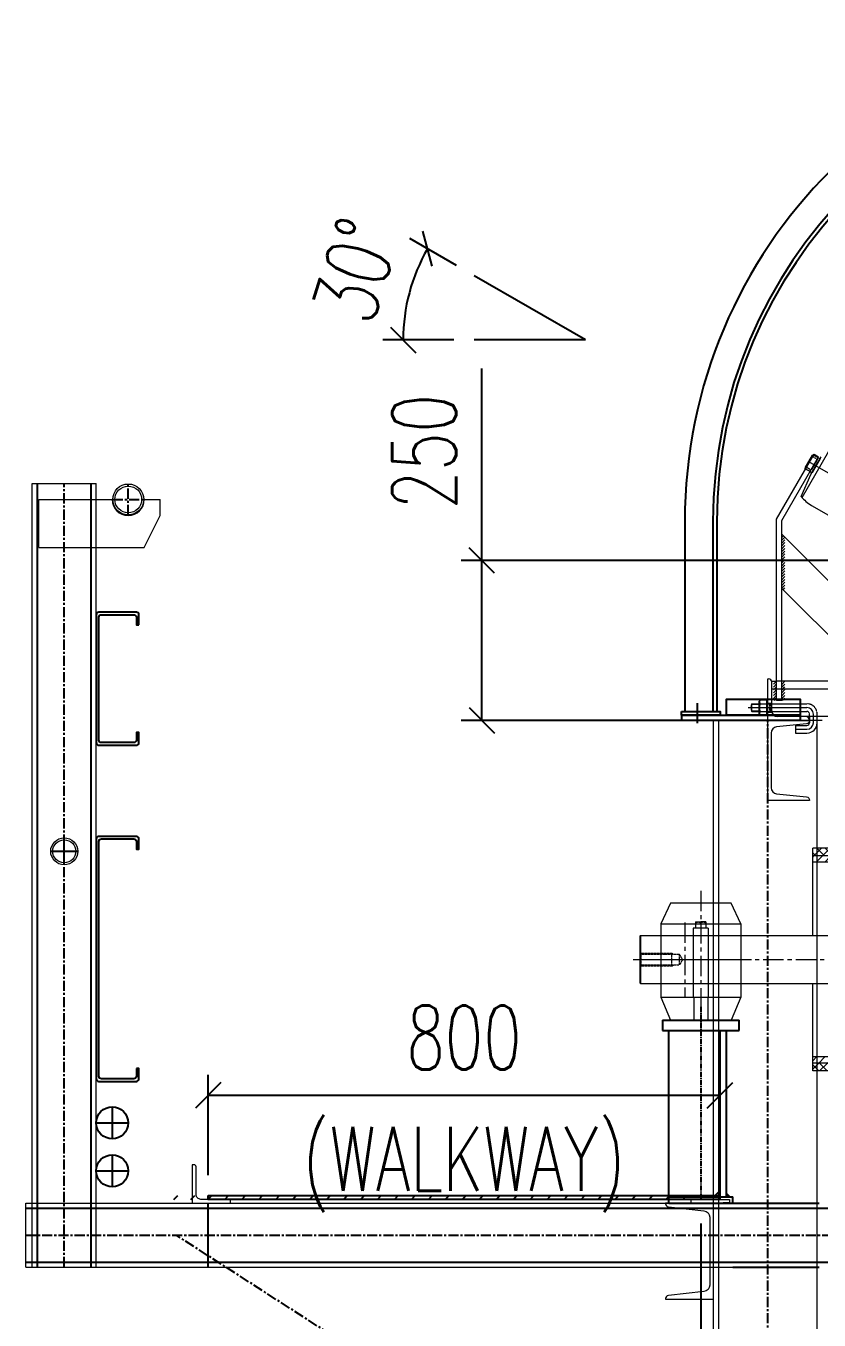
# Model space of a CAD drawing. Header units: millimetres. Extents: x -243837 to -5443, y 40 to 285140.
# Drawn here: x -42057 to -37097, y 45673 to 53765 of the extents above; entities that cross this region are included whole.
import ezdxf

# ---------------------------------------------------------------- set-up
doc = ezdxf.new("R2010")
doc.units = ezdxf.units.MM
for name, pattern in [('CENTER', [50.8, 31.75, -6.35, 6.35, -6.35]), ('CENTER2', [1.125, 0.75, -0.125, 0.125, -0.125]), ('CONTINOUS', [0]), ('HIDDEN', [0.375, 0.25, -0.125]), ('HIDDEN2', [0.1875, 0.125, -0.0625])]:
    doc.linetypes.add(name, pattern=pattern)
for name, color, linetype in [('1', 7, 'Continuous'), ('3', 3, 'Continuous'), ('4', 2, 'Continuous'), ('center', 1, 'CENTER2'), ('CONTOUR50', 4, 'Continuous'), ('Layer3', 3, 'Continuous'), ('object', 4, 'Continuous')]:
    doc.layers.add(name, color=color, linetype=linetype)
for name, color, linetype, lineweight in [('2', 3, 'Continuous', 20), ('DIM', 1, 'Continuous', 9), ('R-OBJECT', 2, 'Continuous', 20)]:
    doc.layers.add(name, color=color, linetype=linetype, lineweight=lineweight)
doc.styles.add('KA', font='romans.shx', dxfattribs={"width": 0.7})
doc.dimstyles.new('Copy of rakesh4', dxfattribs={"dimscale": 160, "dimtxt": 2.5, "dimasz": 1, "dimexe": 0.8, "dimexo": 0.8, "dimgap": 1, "dimtad": 1, "dimdec": 0, "dimlfac": 0.25, "dimzin": 0, "dimdsep": 46, "dimtxsty": 'KA', "dimblk": 'OBLIQUE', "dimcen": 1.5, "dimclrd": 1, "dimclre": 1, "dimclrt": 2, "dimadec": 0, "dimazin": 0, "dimtfac": 1, "dimtdec": 0, "dimtmove": 0, "dimatfit": 2, "dimfxl": 0, "dimtolj": 1, "dimtzin": 0, "dimarcsym": 1})

# ---------------------------------------------------------------- blocks, each defined once
blk = doc.blocks.new('_Oblique')
at = {"color": 0, "linetype": 'ByBlock', "lineweight": -2}
blk.add_line((-0.5, -0.5), (0.5, 0.5), dxfattribs=at)
blk = doc.blocks.new('*D364')
at = {"layer": 'DEFPOINTS', "color": 0, "transparency": 16777216}
for p in [(-37717.3, 47078.8), (-40917.3, 46451.8), (-37717.3, 46451.8)]:
    blk.add_point(p, dxfattribs=at)
at = {"layer": 'DIM', "color": 1, "lineweight": -2, "transparency": 16777216}
for p, q in [((-40917.3, 46579.8), (-40917.3, 47206.8)), ((-37717.3, 46579.8), (-37717.3, 47206.8)), ((-40917.3, 47078.8), (-37717.3, 47078.8))]:
    blk.add_line(p, q, dxfattribs=at)
at = {"layer": 'DIM', "color": 1, "lineweight": -2, "transparency": 16777216, "xscale": 160, "yscale": 160, "zscale": 160, "rotation": 180}
blk.add_blockref('_Oblique', (-40917.3, 47078.8), dxfattribs=at)
at = {"layer": 'DIM', "color": 1, "lineweight": -2, "transparency": 16777216, "xscale": 160, "yscale": 160, "zscale": 160}
blk.add_blockref('_Oblique', (-37717.3, 47078.8), dxfattribs=at)
at = {"layer": 'DIM', "color": 2, "transparency": 16777216, "char_height": 400, "attachment_point": 5, "style": 'KA'}
for s, insert in [('\\A1;800', (-39317.3, 47438.8)), ('\\A1;(WALKWAY)', (-39317.3, 46614.1))]:
    blk.add_mtext(s, dxfattribs=dict(at, insert=insert))
blk = doc.blocks.new('*D365')
at = {"layer": 'DEFPOINTS', "color": 0, "transparency": 16777216}
for p in [(-39206.5, 50422.4), (-35513, 50422.4, -1440238576), (-37737.3, 49422.4)]:
    blk.add_point(p, dxfattribs=at)
at = {"layer": 'DIM', "color": 1, "lineweight": -2, "transparency": 16777216}
for p, q in [((-39206.5, 50422.4), (-39206.5, 51622.4)), ((-35641, 50422.4), (-39334.5, 50422.4)), ((-39206.5, 49422.4), (-39206.5, 50422.4)), ((-37865.3, 49422.4), (-39334.5, 49422.4))]:
    blk.add_line(p, q, dxfattribs=at)
at = {"layer": 'DIM', "color": 1, "lineweight": -2, "transparency": 16777216, "xscale": 160, "yscale": 160, "zscale": 160}
for p, rotation in [((-39206.5, 50422.4), 90), ((-39206.5, 49422.4), 270)]:
    blk.add_blockref('_Oblique', p, dxfattribs=dict(at, rotation=rotation))
at = {"layer": 'DIM', "color": 2, "transparency": 16777216, "insert": (-39566.5, 51102.4), "char_height": 400, "attachment_point": 5, "rotation": 90, "style": 'KA'}
blk.add_mtext('\\A1;250', dxfattribs=at)
blk = doc.blocks.new('*D367')
at = {"layer": 'DEFPOINTS', "color": 0, "transparency": 16777216}
for p in [(-37837.3, 46403.8), (-31837.3, 46403.8), (-37837.3, 45318.4)]:
    blk.add_point(p, dxfattribs=at)
at = {"layer": 'DIM', "color": 1, "lineweight": -2, "transparency": 16777216}
for p, q in [((-37837.3, 46275.8), (-37837.3, 45190.4)), ((-31837.3, 46275.8), (-31837.3, 45190.4)), ((-31837.3, 45318.4), (-37837.3, 45318.4))]:
    blk.add_line(p, q, dxfattribs=at)
at = {"layer": 'DIM', "color": 1, "lineweight": -2, "transparency": 16777216, "xscale": 160, "yscale": 160, "zscale": 160, "rotation": 180}
blk.add_blockref('_Oblique', (-37837.3, 45318.4), dxfattribs=at)
at = {"layer": 'DIM', "color": 1, "lineweight": -2, "transparency": 16777216, "xscale": 160, "yscale": 160, "zscale": 160}
blk.add_blockref('_Oblique', (-31837.3, 45318.4), dxfattribs=at)
at = {"layer": 'DIM', "color": 2, "transparency": 16777216, "char_height": 400, "attachment_point": 5, "style": 'KA'}
for s, insert in [('\\A1;1500', (-34837.3, 45678.4)), ('\\A1;(CRS.)', (-34837.3, 44853.6))]:
    blk.add_mtext(s, dxfattribs=dict(at, insert=insert))
blk = doc.blocks.new('A$C5E1B5FC0')
at = {"lineweight": 9}
h = blk.add_hatch(dxfattribs=at)
h.set_pattern_fill('ANSI37', color=1, scale=75)
h.set_pattern_definition([(45, (-21988.885, -2021.274), (-6.629126, 6.629126), []), (135, (-21988.885, -2021.274), (-6.629126, -6.629126), [])])
h.paths.add_polyline_path([(-7.7, -161.9), (-582.7, -161.9), (-582.7, -173.9), (-7.7, -173.9)])
h.paths.add_polyline_path([(-7.7, -161.9), (-7.7, -173.9), (567.3, -173.9), (567.3, -161.9)])
h.paths.add_polyline_path([(417.3, 173.9), (-7.7, 173.9), (-7.7, 161.9), (417.3, 161.9)])
h.paths.add_polyline_path([(567.3, 173.9), (417.3, 173.9), (417.3, 161.9), (567.3, 161.9)])
h.paths.add_polyline_path([(-7.7, 173.9), (-172.2, 173.9), (-172.2, 161.9), (-163.2, 161.9), (-7.7, 161.9)])
h.paths.add_polyline_path([(-172.2, 173.9), (-191.4, 173.9), (-432.7, 173.9), (-432.7, 161.9), (-172.2, 161.9)])
h.paths.add_polyline_path([(-432.7, 173.9), (-582.7, 173.9), (-582.7, 161.9), (-432.7, 161.9)])
h = blk.add_hatch(dxfattribs=at)
h.set_pattern_fill('ANSI31', color=1, scale=75)
h.set_pattern_definition([(45, (-21988.885, -2021.274), (-6.629126, 6.629126), [])])
h.paths.add_polyline_path([(-7.7, 161.9), (-432.7, 161.9), (-432.7, 152.3), (-7.7, 152.3)])
h.paths.add_polyline_path([(-432.7, 161.9), (-582.7, 161.9), (-582.7, 152.3), (-432.7, 152.3)])
h.paths.add_polyline_path([(417.3, 161.9), (-7.7, 161.9), (-7.7, 152.3), (417.3, 152.3)])
h.paths.add_polyline_path([(567.3, 161.9), (417.3, 161.9), (417.3, 152.3), (567.3, 152.3)])
h.paths.add_polyline_path([(567.3, -152.3), (417.3, -152.3), (417.3, -161.9), (567.3, -161.9)])
h.paths.add_polyline_path([(417.3, -152.3), (-7.7, -152.3), (-7.7, -161.9), (417.3, -161.9)])
h.paths.add_polyline_path([(-7.7, -152.3), (-432.7, -152.3), (-432.7, -161.9), (-7.7, -161.9)])
h.paths.add_polyline_path([(-432.7, -152.3), (-582.7, -152.3), (-582.7, -161.9), (-432.7, -161.9)])
for p, q in [((-582.7, 37.5), (-582.7, 173.9)), ((567.3, 173.9), (-582.7, 173.9)), ((567.3, 161.9), (-582.7, 161.9)), ((567.3, 152.3), (-582.7, 152.3)), ((-852.7, 36.5), (-851.7, 37.5)), ((-852.7, 36.5), (-851.7, 37.5)), ((-852.7, 36.5), (-852.7, -36.5)), ((-851.7, 37.5), (-511.3, 37.5)), ((-851.7, 37.5), (-851.7, -37.5)), ((-852.7, -36.5), (-851.7, -37.5)), ((-851.7, -37.5), (-511.3, -37.5)), ((-582.7, -173.9), (-582.7, -37.5)), ((567.3, -152.3), (-582.7, -152.3)), ((567.3, -161.9), (-582.7, -161.9)), ((567.3, -173.9), (-582.7, -173.9))]:
    blk.add_line(p, q, dxfattribs=at)
at = {"color": 1, "linetype": 'CENTER', "lineweight": 9}
for p, q in [((-782.7, 58), (-782.7, -58)), ((-863.2, 0), (863.2, 0))]:
    blk.add_line(p, q, dxfattribs=at)
at = {"layer": 'CONTOUR50', "color": 3, "linetype": 'HIDDEN', "lineweight": 9, "ltscale": 0.5}
for p, q in [((-851.5, 8.4), (-852.7, 10.5)), ((-852.4, 10), (-802.7, 10)), ((-851.5, 8.4), (-791, 8.4)), ((-851.5, 8.4), (-851.5, -8.4)), ((-802.7, -10), (-802.7, 10)), ((-802.7, 10), (-799.7, 8.4)), ((-791, -8.4), (-791, 8.4)), ((-786.1, 0), (-791, 8.4)), ((-786.1, 0), (-791, -8.4)), ((-851.5, -8.4), (-852.7, -10.5)), ((-852.4, -10), (-802.7, -10)), ((-851.5, -8.4), (-791, -8.4)), ((-802.7, -10), (-799.7, -8.4))]:
    blk.add_line(p, q, dxfattribs=at)
blk = doc.blocks.new('A$C31830CC7')
at = {"layer": 'R-OBJECT', "color": 7, "linetype": 'CONTINOUS', "ltscale": 0.8}
for p, q in [((-591.6, 155.5), (-537.7, 248.9)), ((-575.8, 221.9), (-587.3, 202)), ((-586.9, 200.6), (-580.7, 211.5)), ((-580.7, 211.5), (-574.4, 222.3)), ((-577.9, 191.3), (-561.9, 219.1)), ((-575.8, 221.9), (-574.4, 222.3)), ((-574.4, 222.3), (-573.6, 221.8)), ((-566.6, 217.8), (-573.6, 221.8)), ((-566.6, 217.8), (-563.6, 216)), ((-593, 157.2), (-577.9, 191.3)), ((-587.3, 202), (-586.9, 200.6)), ((-586.9, 200.6), (-586.1, 200.1)), ((-579.1, 196.1), (-586.1, 200.1)), ((-579.1, 196.1), (-576.1, 194.4)), ((-576.8, 143.2), (-280.5, -27.8))]:
    blk.add_line(p, q, dxfattribs=at)
at = {"layer": 'R-OBJECT', "lineweight": 9}
for p, q in [((-631.5, 121.6), (-572.9, 223.1)), ((-623.5, 119.5), (-565.9, 219.1)), ((-645, -127.9), (-644, -127.9)), ((-645, -192.9), (-645, -127.9)), ((-639, -131.6), (-631.5, -131.6)), ((-639, -177.9), (-639, -131.6)), ((-307.7, -131.6), (-623.5, -131.6)), ((-657.2, -160.9), (-658.5, -163)), ((-657.2, -160.9), (-646.5, -160.9)), ((-646.5, -184.9), (-646.5, -160.9)), ((-623.5, -161.6), (-631.5, -161.6)), ((-675.9, -172.9), (-584, -172.9)), ((-670, -178.9), (-670, -166.9)), ((-670, -166.9), (-658.5, -166.9)), ((-670, -167.6), (-658.5, -167.6)), ((-670, -178.1), (-657.5, -178.1)), ((-670, -178.9), (-658.5, -178.9)), ((-658.5, -182.7), (-658.5, -163)), ((-657.2, -166.9), (-646.5, -166.9)), ((-657.2, -178.9), (-646.5, -178.9)), ((-646.5, -162.9), (-645, -162.9)), ((-645, -166.9), (-642, -166.9)), ((-645, -178.9), (-642, -178.9)), ((-657.2, -184.9), (-658.5, -182.7)), ((-657.2, -184.9), (-646.5, -184.9)), ((-646.5, -182.9), (-645, -182.9)), ((-580, -192.9), (-645, -192.9)), ((-580, -186.9), (-630, -186.9)), ((-586, -186.9), (-630, -186.9)), ((-602, -200.6), (-584, -200.6)), ((-602, -200.6), (-602, -212.6)), ((-587, -200.6), (-584, -200.6)), ((630, -186.9), (-586, -186.9)), ((-580, -186.9), (-580, -192.9)), ((-580, -187.9), (-580, -196.6)), ((-580, -196.6), (-580, -187.9)), ((-580, -191.9), (-580, -196.6)), ((-580, -191.9), (-580, -196.6)), ((-574, -196.6), (-574, -182.9)), ((-568, -196.6), (-568, -186.9)), ((-602, -206.6), (-584, -206.6)), ((-602, -212.6), (-584, -212.6))]:
    blk.add_line(p, q, dxfattribs=at)
at = {"layer": 'R-OBJECT', "color": 0, "lineweight": 9}
for p, q in [((-572.9, 223.1), (-565.9, 219.1)), ((-631.5, -161.6), (-631.5, 121.6)), ((-623.5, -161.6), (-623.5, 119.5)), ((-623.5, 98.4), (-393.5, -131.6)), ((-623.5, 13.5), (-478.3, -131.6))]:
    blk.add_line(p, q, dxfattribs=at)
at = {"layer": 'R-OBJECT', "color": 3, "linetype": 'CONTINOUS', "ltscale": 0.8}
blk.add_line((-586.4, 203.6), (-584.6, 202.6), dxfattribs=at)
at = {"layer": 'R-OBJECT', "color": 3, "linetype": 'HIDDEN2'}
for p, q in [((-577.3, 198.4), (-584.6, 202.6)), ((-567.6, 215.1), (-577.3, 198.4)), ((-567.6, 215.1), (-575, 219.3))]:
    blk.add_line(p, q, dxfattribs=at)
at = {"layer": 'R-OBJECT', "color": 1, "ltscale": 0.1}
blk.add_line((-581.8, 212.1), (-218.5, 2.4), dxfattribs=at)
at = {"layer": 'R-OBJECT', "color": 3}
blk.add_line((-576.7, 220.3), (-575, 219.3), dxfattribs=at)
at = {"layer": 'R-OBJECT', "color": 8}
blk.add_line((-563.6, 216), (-576.1, 194.4), dxfattribs=at)
at = {"layer": 'R-OBJECT', "linetype": 'HIDDEN', "lineweight": 9}
for p, q in [((-579.1, 196.1), (-586.1, 200.1)), ((-623.5, -131.6), (-631.5, -131.6)), ((639, -143.9), (-639, -143.9)), ((-645, -165.9), (-639, -165.9)), ((-645, -179.9), (-639, -179.9)), ((-640, -166.9), (-584, -166.9)), ((-640, -178.9), (-584, -178.9))]:
    blk.add_line(p, q, dxfattribs=at)
at = {"layer": 'R-OBJECT', "color": 1, "linetype": 'Continuous', "lineweight": 9}
for p, q in [((-623.5, 97.6), (-623.1, 98)), ((-623.5, 93.2), (-620.9, 95.8)), ((-623.5, 88.8), (-618.7, 93.6)), ((-623.5, 84.4), (-618.5, 89.4)), ((-623.5, 80), (-618.5, 85)), ((-623.5, 75.6), (-618.5, 80.6)), ((-623.5, 71.1), (-618.5, 76.1)), ((-623.5, 66.7), (-618.5, 71.7)), ((-623.5, 62.3), (-618.5, 67.3)), ((-623.5, 57.9), (-618.5, 62.9)), ((-623.5, 53.5), (-618.5, 58.5)), ((-623.5, 49), (-618.5, 54)), ((-623.5, 44.6), (-618.5, 49.6)), ((-623.5, 40.2), (-618.5, 45.2)), ((-623.5, 35.8), (-618.5, 40.8)), ((-623.5, 31.4), (-618.5, 36.4)), ((-623.5, 26.9), (-618.5, 31.9)), ((-623.5, 22.5), (-618.5, 27.5)), ((-623.5, 18.1), (-618.5, 23.1)), ((-623.5, 13.7), (-618.5, 18.7)), ((-621.3, 11.4), (-618.5, 14.3)), ((-619.1, 9.2), (-618.5, 9.8)), ((-636.5, -131.9), (-636.2, -131.6)), ((-636.5, -136.3), (-631.8, -131.6)), ((-636.5, -140.7), (-631.5, -135.7)), ((-635.2, -143.9), (-631.5, -140.2)), ((-623.5, -132.2), (-623, -131.6)), ((-623.5, -136.6), (-618.5, -131.6)), ((-623.5, -141), (-618.5, -136)), ((-621.9, -143.9), (-618.5, -140.4)), ((-636.5, -145.2), (-635.2, -143.9)), ((-636.5, -149.6), (-631.5, -144.6)), ((-636.5, -154), (-631.5, -149)), ((-636.5, -158.4), (-631.5, -153.4)), ((-635.3, -161.6), (-631.5, -157.8)), ((-623.5, -145.4), (-621.9, -143.9)), ((-623.5, -149.8), (-618.5, -144.8)), ((-623.5, -154.3), (-618.5, -149.3)), ((-623.5, -158.7), (-618.5, -153.7)), ((-622, -161.6), (-618.5, -158.1))]:
    blk.add_line(p, q, dxfattribs=at)
at = {"layer": 'R-OBJECT', "linetype": 'HIDDEN2', "lineweight": 9}
for p, q in [((-642, -178.9), (-642, -166.9)), ((-642, -167.6), (-640, -167.6)), ((-642, -178.1), (-640, -178.1)), ((-640, -178.9), (-640, -166.9)), ((-580, -186.9), (-580, -182.9)), ((-568, -186.9), (-568, -182.9))]:
    blk.add_line(p, q, dxfattribs=at)
at = {"layer": 'R-OBJECT', "color": 7, "linetype": 'CONTINOUS', "ltscale": 0.8}
blk.add_arc((-548.4, 192.6), 56.9, 218.4452, 240, dxfattribs=at)
at = {"layer": 'R-OBJECT', "lineweight": 9}
for centre, radius, start, end in [((-644, -132.9), 5, 0, 90), ((-654.2, -163.9), 4.24, 135, 225), ((-660.9, -172.9), 10.9, 146.6036, 213.3964), ((-643.4, -172.9), 15, 156.4634, 203.5366), ((-654.2, -181.9), 4.24, 135, 225), ((-630, -177.9), 9, 180, 270), ((-584, -182.9), 10, 0, 90), ((-584, -196.6), 4, 270, 0), ((-584, -196.6), 10, 270, 0), ((-584, -196.6), 16, 270, 0)]:
    blk.add_arc(centre, radius, start, end, dxfattribs=at)
at = {"layer": 'R-OBJECT', "linetype": 'HIDDEN2', "lineweight": 9}
for radius in [16, 4]:
    blk.add_arc((-584, -182.9), radius, 0, 90, dxfattribs=at)
at = {"layer": 'R-OBJECT', "color": 0, "lineweight": 9}
blk.add_arc((-586, -192.9), 6, 0, 90, dxfattribs=at)
blk = doc.blocks.new('*D368')
at = {"layer": 'DEFPOINTS', "color": 0, "transparency": 16777216}
for p in [(-39253.8, 52202.9), (-39681, 51999.5), (-39253.8, 51801.6), (-38558.7, 51801.6), (-38558.7, 51801.6)]:
    blk.add_point(p, dxfattribs=at)
at = {"layer": 'DIM', "color": 1, "lineweight": -2, "transparency": 16777216}
for p, q in [((-39364.6, 52266.9), (-39656.5, 52435.4)), ((-39381.8, 51801.6), (-39826.3, 51801.6))]:
    blk.add_line(p, q, dxfattribs=at)
blk.add_arc((-38558.7, 51801.6), 1139.6, 150, 180, dxfattribs=at)
at = {"layer": 'DIM', "color": 1, "lineweight": -2, "transparency": 16777216, "xscale": 160, "yscale": 160, "zscale": 160}
for p, rotation in [((-39545.6, 52371.4), 60.0000000001411), ((-39698.3, 51801.6), 270.0000000000001)]:
    blk.add_blockref('_Oblique', p, dxfattribs=dict(at, rotation=rotation))
at = {"layer": 'DIM', "color": 2, "transparency": 16777216, "insert": (-39993.4, 52238), "char_height": 400, "attachment_point": 5, "rotation": 73.08085, "style": 'KA'}
blk.add_mtext('\\A1;30°', dxfattribs=at)
blk = doc.blocks.new('A$C76987F2F')
at = {"layer": 'center', "color": 6, "linetype": 'CENTER', "lineweight": 9}
for p, q in [((0, 202.6), (0, -12.7)), ((78.9, 95), (-78.9, 95))]:
    blk.add_line(p, q, dxfattribs=at)
at = {"layer": 'Layer3', "color": 6, "lineweight": 9}
for p, q in [((-62.5, 150.8), (-47.5, 183)), ((-47.5, 183), (47.5, 183)), ((47.5, 183), (62.5, 150.8)), ((-62.5, 150.8), (-62.5, 36)), ((-11.2, 144), (11.9, 144)), ((-11.2, 144), (-11.2, 36.1)), ((-7.7, 153.8), (0.3, 153.8)), ((-7.7, 153.8), (-7.7, 144)), ((8.3, 153.8), (0.3, 153.8)), ((0.3, 151.8), (0.3, 144)), ((8.3, 153.8), (8.3, 144)), ((11.9, 144), (11.9, 36.1)), ((62.5, 150.8), (62.5, 36)), ((62.5, 36), (-62.5, 36)), ((-62.5, 36), (-47.5, 0)), ((62.5, 36), (47.5, 0)), ((-47.5, 0), (47.5, 0))]:
    blk.add_line(p, q, dxfattribs=at)
at = {"layer": 'Layer3', "color": 6, "linetype": 'Continuous', "lineweight": 9}
blk.add_line((62.5, 150.8), (-62.5, 150.8), dxfattribs=at)
at = {"layer": 'Layer3', "color": 6, "linetype": 'HIDDEN', "lineweight": 9}
for p, q in [((-11, 36), (-11, 0)), ((11, 36), (11, 0))]:
    blk.add_line(p, q, dxfattribs=at)
at = {"layer": 'Layer3', "color": 6, "lineweight": 9}
for centre in [(-3.7, 149), (4.3, 149)]:
    blk.add_arc(centre, 4.85, 34.5525, 145.5355, dxfattribs=at)

msp = doc.modelspace()

# ---------------------------------------------------------------- hatches: boundary and pattern name
for points in [[(-37736.48, 46443.78), (-37716.48, 46443.78), (-37716.48, 46463.78)], [(-37676.48, 46463.78), (-37656.48, 46443.78), (-37676.48, 46443.78)]]:
    msp.add_hatch(color=1).paths.add_polyline_path(points)
at = {"layer": '4', "linetype": 'Continuous'}
h = msp.add_hatch(dxfattribs=at)
h.set_pattern_fill('ANSI31', color=6, scale=600)
h.set_pattern_definition([(45, (15635735.015, 1236585.65), (-53.0330086, 53.0330086), [])])
h.paths.add_polyline_path([(-41167.26, 46451.78), (-37767.26, 46451.78), (-37767.26, 46427.78), (-41167.26, 46427.78)])

# ---------------------------------------------------------------- linework, layer by layer
at = {"color": 1, "linetype": 'CENTER', "ltscale": 2}
for p, q in [((-41817.26, 46003.78), (-41817.26, 50903.78)), ((-41417.26, 50707.18), (-41417.26, 50900.38)), ((-41513.86, 50803.78), (-41320.66, 50803.78)), ((-37417.26, 43823.78), (-37417.26, 49422.36)), ((-42057.26, 46203.78), (-29217.26, 46203.78)), ((-37417.26, 43823.78), (-41117.26, 46203.78))]:
    msp.add_line(p, q, dxfattribs=at)
at = {"color": 0}
for p, q in [((-37936.96, 50665.15, 2880485015.26), (-37936.96, 49478.36, 2880485015.26)), ((-37760.96, 50665.15, 2880485015.26), (-37760.96, 49478.36, 2880485015.26)), ((-37736.96, 50665.15, 2880485015.26), (-37736.96, 49478.36, 2880485015.26))]:
    msp.add_line(p, q, dxfattribs=at)
at = {"color": 1, "linetype": 'CENTER2', "ltscale": 2}
msp.add_line((-37856.96, 49404.91, 2880485015.26), (-37856.96, 49530.32, 2880485015.26), dxfattribs=at)
at = {"color": 6, "ltscale": 0.5}
for p, q in [((-37417.26, 49422.36), (-37717.26, 49422.36)), ((-37957.4, 46403.78), (-37697.4, 46403.78)), ((-37656.48, 46403.78), (-37696.48, 46403.78))]:
    msp.add_line(p, q, dxfattribs=at)
at = {"color": 1, "linetype": 'CENTER'}
msp.add_line((-37836.48, 47632.36), (-37836.48, 46424.58), dxfattribs=at)
msp.add_line((-37836.48, 47632.36), (-37836.48, 46424.58), dxfattribs=at)
msp.add_line((-37836.48, 47632.36), (-37836.48, 46424.58), dxfattribs=at)
msp.add_line((-37836.48, 47632.36), (-37836.48, 46424.58), dxfattribs=at)
at = {"color": 7}
for p, q in [((-38076.64, 47547.01), (-38076.64, 47483.01)), ((-38076.64, 47547.01), (-37596.64, 47547.01)), ((-37596.64, 47483.01), (-37596.64, 47547.01)), ((-38076.64, 47483.01), (-37596.64, 47483.01))]:
    msp.add_line(p, q, dxfattribs=at)
for p, q in [((-38036.48, 46403.78), (-38036.48, 47483.01)), ((-37716.48, 46443.78), (-37716.48, 47483.01)), ((-37676.48, 46443.78), (-37676.48, 47483.01)), ((-37756.48, 46443.78), (-37716.48, 46483.78)), ((-38036.48, 46443.78), (-37636.48, 46443.78)), ((-38036.48, 46403.78), (-37636.48, 46403.78)), ((-37636.48, 46403.78), (-37636.48, 46443.78))]:
    msp.add_line(p, q)
at = {"color": 0, "elevation": 1440244646.22}
for points in [[(-37675.96, 49454.36), (-37675.96, 49554.36), (-37215.96, 49554.36), (-37215.96, 49454.36)], [(-37956.96, 49478.36), (-37716.96, 49478.36), (-37716.96, 49454.36), (-37956.96, 49454.36)], [(-37215.96, 49422.36), (-37954.96, 49422.36), (-37954.96, 49454.36), (-37215.96, 49454.36)]]:
    msp.add_lwpolyline(points, close=True, dxfattribs=at)
at = {"color": 1}
for points in [[(-37736.48, 46443.78), (-37716.48, 46443.78), (-37716.48, 46463.78), (-37736.48, 46443.78)], [(-37656.48, 46443.78), (-37676.48, 46443.78), (-37676.48, 46463.78), (-37656.48, 46443.78)]]:
    msp.add_lwpolyline(points, dxfattribs=at)
at = {"color": 0}
for radius in [3099.78, 2923.78, 2899.78]:
    msp.add_arc((-34837.18, 50665.15, 5760963558.98), radius, 0, 180, dxfattribs=at)
at = {"layer": '1', "color": 6}
for p, q in [((-41817.26, 48518.98), (-41817.26, 48688.58)), ((-41902.06, 48603.78), (-41732.46, 48603.78)), ((-41517.26, 47005.67), (-41517.26, 46805.67)), ((-41617.26, 46905.67), (-41417.26, 46906)), ((-41517.26, 46705.67), (-41517.26, 46505.67)), ((-41617.26, 46605.67), (-41417.26, 46606)), ((-40917.26, 46003.78), (-40917.26, 46403.78))]:
    msp.add_line(p, q, dxfattribs=at)
at = {"layer": '2', "color": 6}
for p, q in [((-42017.26, 50903.78), (-41617.26, 50903.78)), ((-42017.26, 46003.78), (-42017.26, 50903.78)), ((-41617.26, 46003.78), (-41617.26, 50903.78)), ((-41977.26, 50803.78), (-41517.86, 50803.78)), ((-41977.26, 50503.78), (-41977.26, 50803.78)), ((-41316.66, 50803.78), (-41217.26, 50803.78)), ((-41217.26, 50703.78), (-41217.26, 50803.78)), ((-41317.26, 50503.78), (-41217.26, 50703.78)), ((-41977.26, 50503.78), (-41317.26, 50503.78)), ((-37077.26, 49422.36), (-37757.26, 49422.36)), ((-37757.26, 43943.78), (-37757.26, 49422.36)), ((-37725.26, 43943.78), (-37725.26, 49422.36)), ((-37109.26, 43943.78), (-37109.26, 49422.36)), ((-42057.26, 46403.78), (-37637.26, 46403.78)), ((-42057.26, 46003.78), (-42057.26, 46403.78)), ((-42057.26, 46003.78), (-37637.26, 46003.78))]:
    msp.add_line(p, q, dxfattribs=at)
for points in [[(-37175.17, 48943.57, -0.383864), (-37157.26, 48923.68), (-37157.26, 48922.36), (-37417.26, 48922.36), (-37417.26, 49422.36), (-37157.26, 49422.36), (-37157.26, 49421.04, -0.383864), (-37175.17, 49401.15), (-37363.23, 49381.38, 0.383864), (-37397.26, 49343.59), (-37397.26, 49001.13, 0.383864), (-37363.23, 48963.34)], [(-40789.26, 46427.78), (-40963.26, 46427.78, -0.4142136), (-40993.26, 46457.78), (-40993.26, 46631.78, 0.4142136), (-41005.26, 46643.78), (-41017.26, 46643.78), (-41017.26, 46403.78), (-40777.26, 46403.78), (-40777.26, 46415.78, 0.4142136)], [(-38039.35, 45826.99, 0.383864), (-38057.26, 45807.1), (-38057.26, 45803.78), (-37757.26, 45803.78), (-37757.26, 46403.78), (-38057.26, 46403.78), (-38057.26, 46400.46, 0.383864), (-38039.35, 46380.57), (-37817.08, 46356.79, -0.383864), (-37781.26, 46317.01), (-37781.26, 45890.55, -0.383864), (-37817.08, 45850.77)]]:
    msp.add_lwpolyline(points, format="xyb", close=True, dxfattribs=at)
msp.add_lwpolyline([(-37897.26, 46427.78), (-37657.26, 46427.78), (-37657.26, 46403.78), (-37897.26, 46403.78)], close=True, dxfattribs=at)
for centre, radius in [((-41417.26, 50803.78), 96.6), ((-41417.26, 50803.78), 83.8), ((-41817.26, 48603.78), 84.8), ((-41817.26, 48603.78), 72)]:
    msp.add_circle(centre, radius, dxfattribs=at)
msp.add_arc((-41417.26, 50803.78), 100.6, 180, 0, dxfattribs=at)
at = {"layer": '3', "color": 6}
for p, q in [((-41985.26, 46003.78), (-41985.26, 50903.78)), ((-41649.26, 46003.78), (-41649.26, 50903.78)), ((-42057.26, 46371.78), (-29217.26, 46371.78)), ((-37637.26, 46403.78), (-37097.26, 46403.78)), ((-42057.26, 46035.78), (-29217.26, 46035.78)), ((-37637.26, 46003.78), (-37097.26, 46003.78))]:
    msp.add_line(p, q, dxfattribs=at)
at = {"layer": '4', "color": 6}
for points in [[(-41350.59, 50019.21), (-41350.59, 50083.21, 0.4142136), (-41366.59, 50099.21), (-41601.26, 50099.21, 0.4142136), (-41617.26, 50083.21), (-41617.26, 49283.21, 0.4142136), (-41601.26, 49267.21), (-41366.59, 49267.21, 0.4142136), (-41350.59, 49283.21), (-41350.59, 49347.21), (-41366.59, 49347.21), (-41366.59, 49299.21, -0.4142136), (-41382.59, 49283.21), (-41585.26, 49283.21, -0.4142136), (-41601.26, 49299.21), (-41601.26, 50067.21, -0.4142136), (-41585.26, 50083.21), (-41382.59, 50083.21, -0.4142136), (-41366.59, 50067.21), (-41366.59, 50019.21)], [(-41366.59, 47245.44), (-41366.59, 47197.44, -0.4142136), (-41382.59, 47181.44), (-41585.26, 47181.44, -0.4142136), (-41601.26, 47197.44), (-41601.26, 48665.44, -0.4142136), (-41585.26, 48681.44), (-41382.59, 48681.44, -0.4142136), (-41366.59, 48665.44), (-41366.59, 48617.44), (-41350.59, 48617.44), (-41350.59, 48681.44, 0.4142136), (-41366.59, 48697.44), (-41601.26, 48697.44, 0.4142136), (-41617.26, 48681.44), (-41617.26, 47181.44, 0.4142136), (-41601.26, 47165.44), (-41366.59, 47165.44, 0.4142136), (-41350.59, 47181.44), (-41350.59, 47245.44)]]:
    msp.add_lwpolyline(points, format="xyb", close=True, dxfattribs=at)
at = {"layer": '4', "color": 6, "linetype": 'Continuous'}
msp.add_lwpolyline([(-40917.26, 46451.78), (-37717.26, 46451.78), (-37717.26, 46427.78), (-40917.26, 46427.78)], close=True, dxfattribs=at)
at = {"layer": '4', "color": 6}
for centre in [(-41517.26, 46905.67), (-41517.26, 46605.67)]:
    msp.add_circle(centre, 100, dxfattribs=at)
at = {"layer": 'object', "color": 1}
for q in [(-39253.78, 52202.87, 2880478543.72), (-39253.78, 51801.57, 2880478543.72)]:
    msp.add_line((-38558.72, 51801.57, 2880478543.72), q, dxfattribs=at)

# ---------------------------------------------------------------- block references
at = {"yscale": 4, "zscale": 4}
for name, p, xscale in [('A$C31830CC7', (-34837.28, 50193.76, -1440238576.02), 4), ('A$C5E1B5FC0', (-34806.6, 47926.96), 4), ('A$C76987F2F', (-37836.48, 47547.01), -4)]:
    msp.add_blockref(name, p, dxfattribs=dict(at, xscale=xscale))

# ---------------------------------------------------------------- dimensions: what is measured, and where the dimension line sits
at = {"layer": 'DIM'}
dim = msp.add_angular_dim_2l(base=(-39680.97, 51999.45), line1=((-38558.72, 51801.57, 2880478543.72), (-39253.78, 51801.57, 2880478543.72)), line2=((-38558.72, 51801.57, 2880478543.72), (-39253.78, 52202.87, 2880478543.72)), dimstyle='Copy of rakesh4', dxfattribs=at)
dim.commit()
dim.dimension.update_dxf_attribs({"geometry": '*D368', "text_midpoint": (-39648.96, 52133.21, 2880478543.72), "dimtype": 162})
dim = msp.add_linear_dim(base=(-39206.55, 50422.36), p1=(-37737.26, 49422.36), p2=(-35512.97, 50422.36, -1440238576.02), angle=90, dimstyle='Copy of rakesh4', dxfattribs=at)
dim.commit()
dim.dimension.update_dxf_attribs({"geometry": '*D365', "text_midpoint": (-39566.55, 51102.36)})
dim = msp.add_linear_dim(base=(-37717.26, 47078.82), p1=(-40917.26, 46451.78), p2=(-37717.26, 46451.78), text='<>\\X(WALKWAY)', dimstyle='Copy of rakesh4', dxfattribs=at)
dim.commit()
dim.dimension.update_dxf_attribs({"geometry": '*D364', "text_midpoint": (-39317.26, 47078.82)})
dim = msp.add_linear_dim(base=(-37837.26, 45318.36), p1=(-31837.26, 46403.78), p2=(-37837.26, 46403.78), angle=180, text='<>\\X(CRS.)', dimstyle='Copy of rakesh4', dxfattribs=at)
dim.commit()
dim.dimension.update_dxf_attribs({"geometry": '*D367', "text_midpoint": (-34837.26, 45318.36)})

doc.saveas('drawing.dxf')
